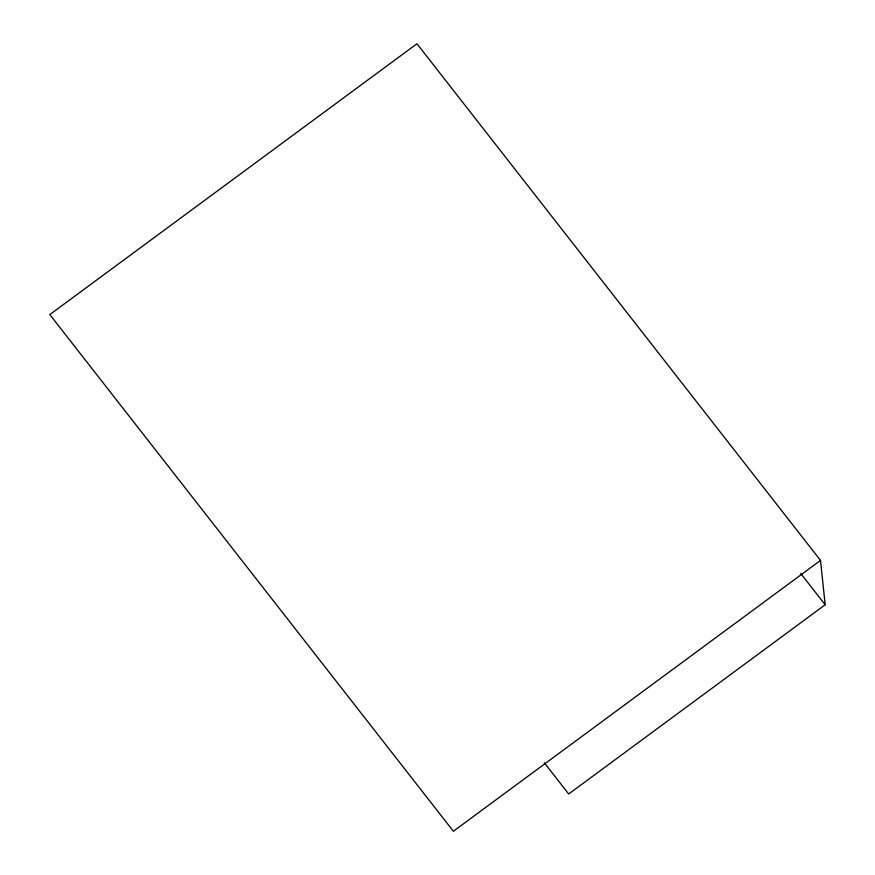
<?xml version="1.0" encoding="UTF-8"?>
<svg xmlns="http://www.w3.org/2000/svg" width="875" height="875" viewBox="0 0 875 875"><rect width="100%" height="100%" fill="white"/><g stroke="black" fill="none" stroke-linecap="round" stroke-linejoin="round"><path stroke-width="1.31" d="M820.509 560.405L453.381 831.25L49.82 314.595L416.959 43.75L820.509 560.405L825.18 604.756L568.684 793.986L544.316 762.781M800.8 573.562L825.18 604.756"/></g></svg>
